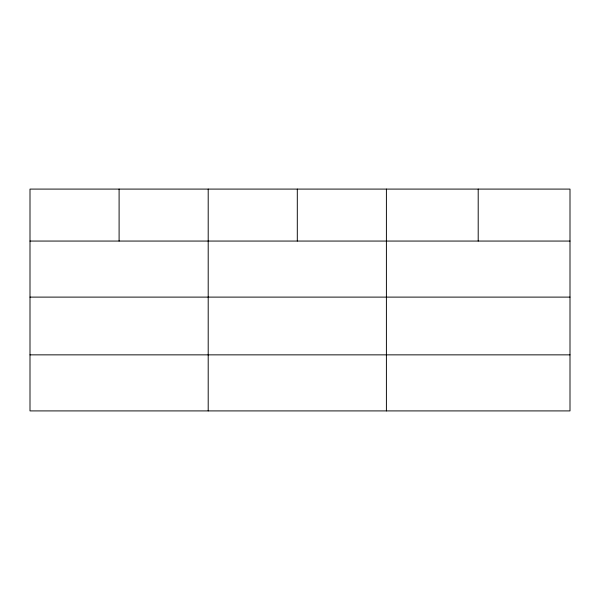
<?xml version="1.0" encoding="UTF-8"?>
<svg xmlns="http://www.w3.org/2000/svg" width="600" height="600" viewBox="0 0 600 600"><rect width="100%" height="100%" fill="white"/><g stroke="black" fill="none" stroke-linecap="round" stroke-linejoin="round"><path stroke-width="0.9" d="M570 297.112L570 189.09L30 189.09L30 410.91L570 410.91L570 297.112L30 297.112M30 241.058L570 241.058M30 354.855L570 354.855M478.2 189.09L478.2 241.058M386.4 189.09L386.4 410.91M297.3 189.09L297.3 241.058M208.2 189.09L208.2 410.91M119.1 189.09L119.1 241.058"/></g></svg>
